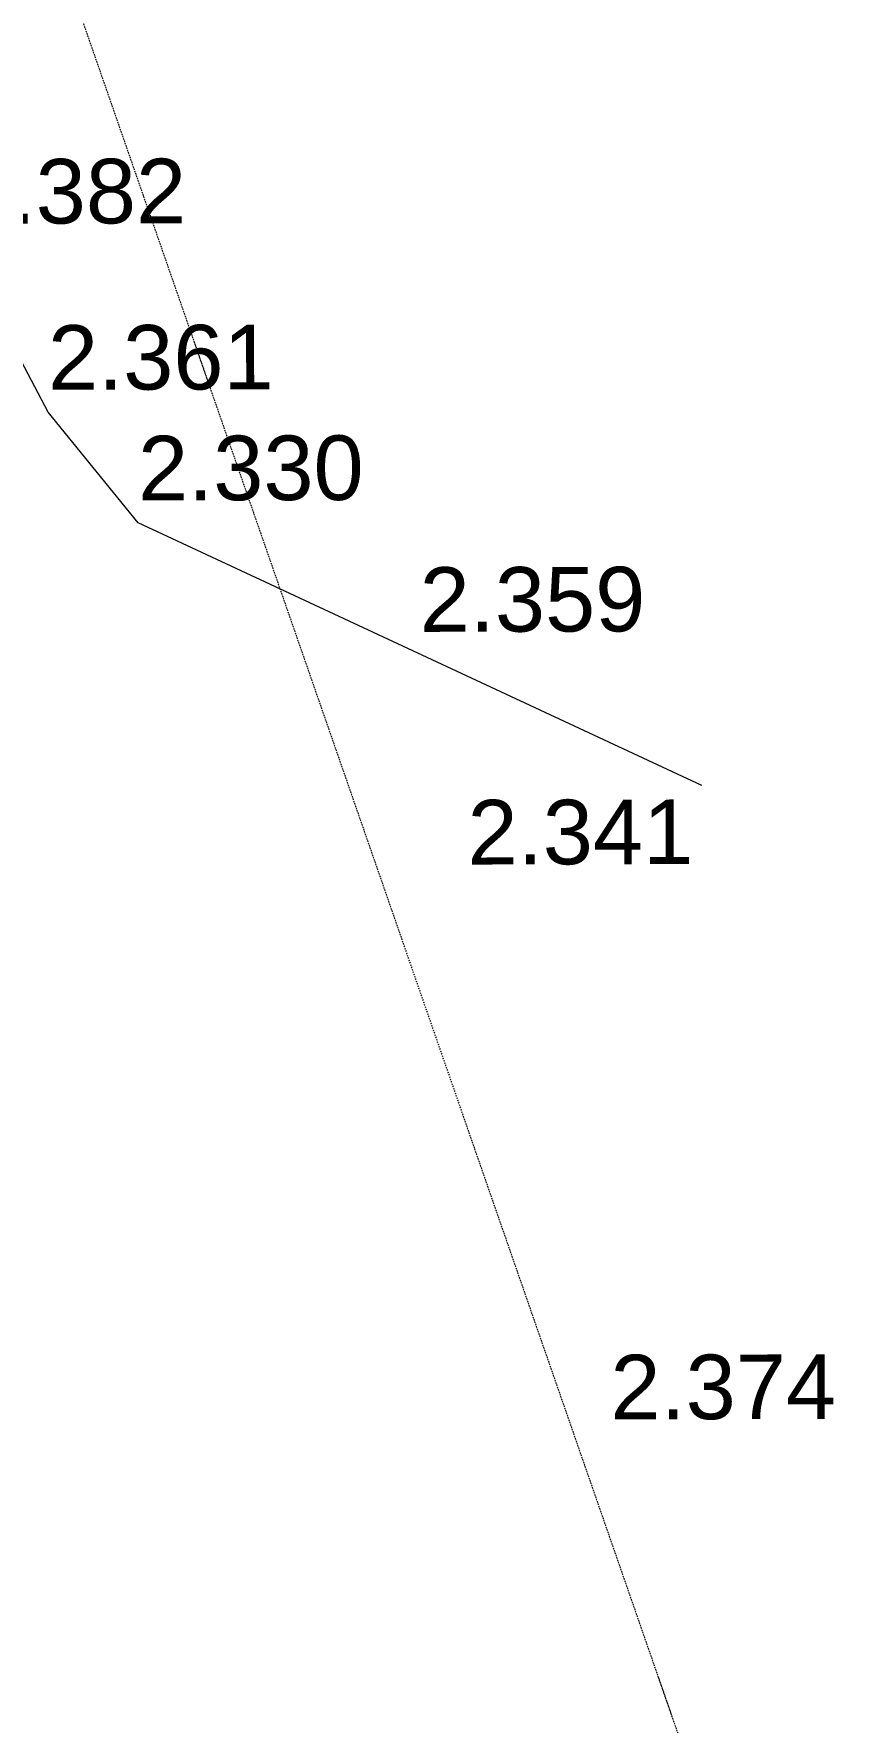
# Model space of a CAD drawing. Header units: millimetres. Extents: x 563604 to 809435, y 2337 to 1331933.
# Drawn here: x 741811 to 749511, y 1248977 to 1264665 of the extents above; entities that cross this region are included whole.
import ezdxf

# ---------------------------------------------------------------- set-up
doc = ezdxf.new("R2010")
doc.units = ezdxf.units.MM
doc.linetypes.add('IMPORT-TNM', pattern=[22.86, 12.7, -5.08, 0, -5.08])
for name, color, linetype, lineweight in [('CD TAI', 7, 'Continuous', 9), ('MEP DUONG NHUA-1', 253, 'Continuous', 9), ('NCV_TKCS_HIEN TRANG_251226_dwg-1', 253, 'Continuous', 9), ('NM-1', 253, 'IMPORT-TNM', 9)]:
    doc.layers.add(name, color=color, linetype=linetype, lineweight=lineweight)
doc.styles.add('Arial', font='arial_0.ttf', dxfattribs={"height": 600.128024})

# ---------------------------------------------------------------- blocks, each defined once
blk = doc.blocks.new('NCV_TKCS_HIEN TRANG_251226_dwg-1595164-TỔNG THỂ_HIỆN TRẠNG KHU ĐẤT')
at = {"layer": 'MEP DUONG NHUA-1', "flags": 128}
blk.add_lwpolyline([(748019, 1257679), (742781, 1260122), (741944, 1261150), (741131, 1262692), (739384, 1268460), (738345, 1271577), (741595, 1278731)], dxfattribs=at)
at = {"layer": 'NM-1'}
blk.add_line((740893, 1268727), (749511, 1243942), dxfattribs=at)
at = {"layer": 'CD TAI', "char_height": 600.1, "width": 2512.82, "attachment_point": 1, "rotation": 0.1346, "line_spacing_factor": 0.941778, "style": 'Arial'}
for s, insert in [('2.382', (741129, 1263500)), ('2.361', (741942, 1261957)), ('2.330', (742779, 1260929)), ('2.359', (745397, 1259708)), ('2.341', (745842, 1257546)), ('2.374', (747170, 1252390))]:
    blk.add_mtext(s, dxfattribs=dict(at, insert=insert))

msp = doc.modelspace()

# ---------------------------------------------------------------- block references
at = {"layer": 'NCV_TKCS_HIEN TRANG_251226_dwg-1'}
msp.add_blockref('NCV_TKCS_HIEN TRANG_251226_dwg-1595164-TỔNG THỂ_HIỆN TRẠNG KHU ĐẤT', (0, 0), dxfattribs=at)

doc.saveas('drawing.dxf')
